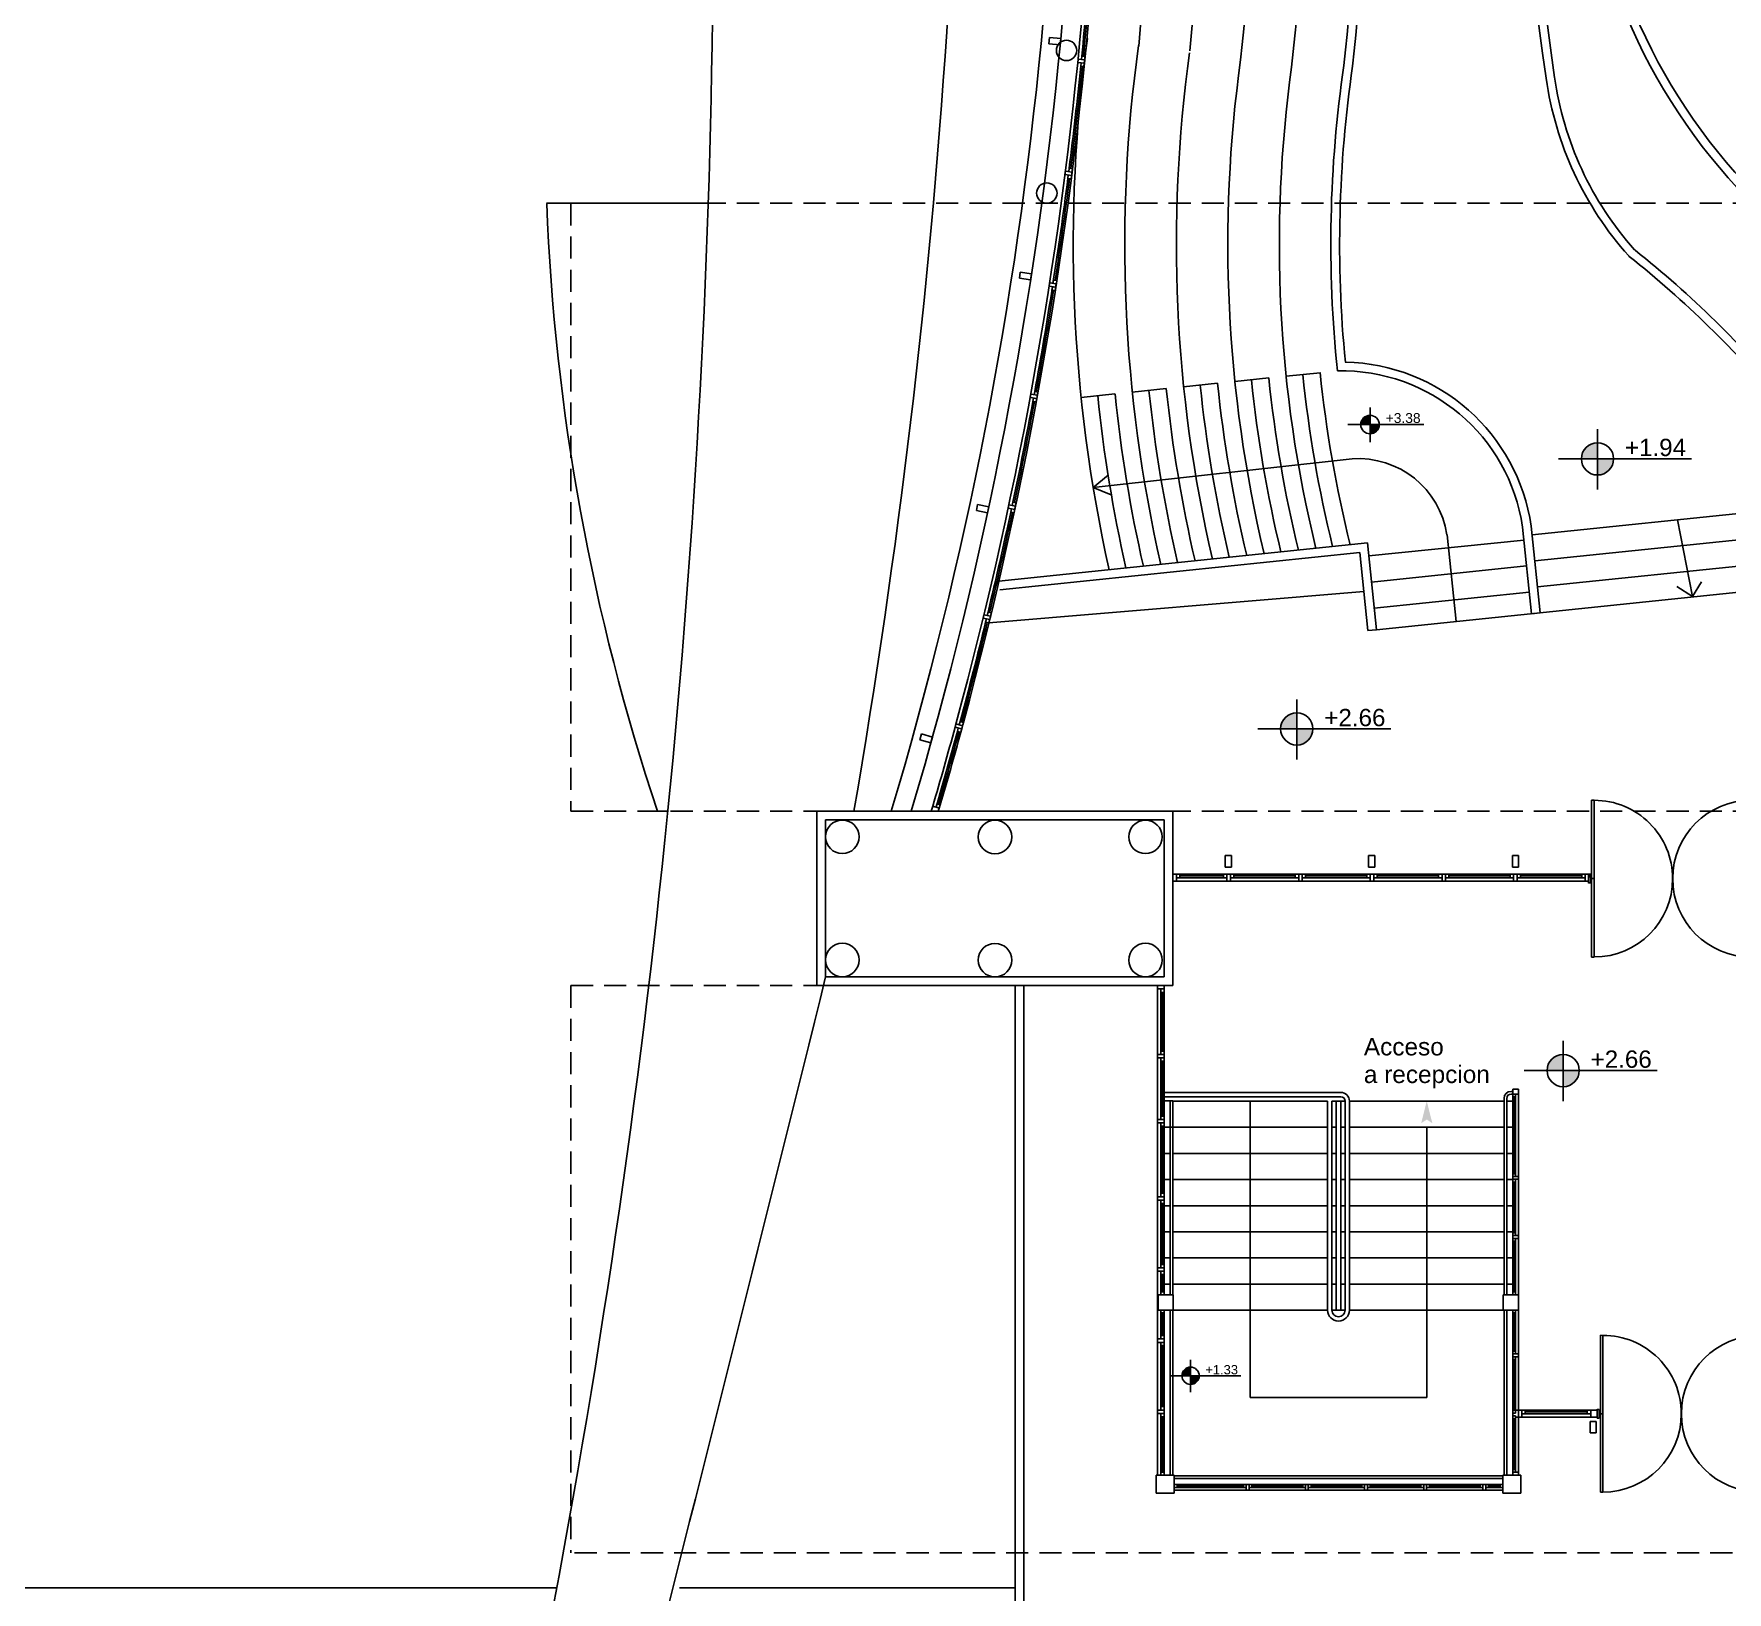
# Model space of a CAD drawing. Extents: x -30 to 1202, y 231 to 898.
# Drawn here: x 382.8 to 402.23, y 376.09 to 393.97 of the extents above; entities that cross this region are included whole.
import ezdxf

# ---------------------------------------------------------------- set-up
doc = ezdxf.new("R2010")
doc.units = 0
doc.header["$LTSCALE"] = 0.04
doc.linetypes.add('DASHED2', pattern=[9.525, 6.35, -3.175])
doc.layers.get('0').update_dxf_attribs({"linetype": 'CONTINUOUS'})
for name, color, linetype in [('0.1', 1, 'CONTINUOUS'), ('0.2', 2, 'CONTINUOUS'), ('0.3', 3, 'CONTINUOUS'), ('0.5', 5, 'CONTINUOUS'), ('cotas de nivel', 1, 'CONTINUOUS'), ('PISO', 1, 'CONTINUOUS'), ('PROYECCIÓN', 2, 'DASHED2')]:
    doc.layers.add(name, color=color, linetype=linetype)
doc.styles.add('STYLE2', font='arial.ttf')

# ---------------------------------------------------------------- blocks, each defined once
blk = doc.blocks.new('puertadoblesemigiratoria')
at = {"layer": '0.2', "linetype": 'Continuous'}
for p, q in [((0.051, 1.894), (-0.849, 1.894)), ((-0.849, 1.864), (-0.849, 1.894)), ((0.051, 1.864), (-0.849, 1.864)), ((0, 1.929), (0.101, 1.929)), ((0.001, 1.929), (0.001, 1.909)), ((0.102, 1.929), (0.001, 1.929)), ((0.001, 1.909), (0.051, 1.909)), ((0.041, 1.909), (0.041, 1.894)), ((0.101, 1.909), (0.051, 1.909)), ((0.051, 1.894), (0.951, 1.894)), ((0.051, 1.864), (0.051, 1.894)), ((0.051, 1.864), (0.051, 1.894)), ((0.051, 1.864), (0.951, 1.864)), ((0.061, 1.909), (0.061, 1.894)), ((0.101, 1.929), (0.101, 1.909)), ((0.95, 1.864), (0.951, 1.894)), ((0.051, 0.065), (-0.849, 0.065)), ((-0.849, 0.065), (-0.849, 0.035)), ((0.051, 0.035), (-0.849, 0.035)), ((0.001, 0.02), (0.051, 0.02)), ((0.001, 0), (0.001, 0.02)), ((0.041, 0.02), (0.041, 0.035)), ((0.051, 0.065), (0.951, 0.065)), ((0.051, 0.065), (0.051, 0.035)), ((0.051, 0.065), (0.051, 0.035)), ((0.051, 0.035), (0.951, 0.035)), ((0.101, 0.02), (0.051, 0.02)), ((0.061, 0.02), (0.061, 0.035)), ((0.101, 0), (0.101, 0.02)), ((0.95, 0.065), (0.951, 0.035)), ((0, 0), (0.101, 0)), ((0.102, 0), (0.001, 0))]:
    blk.add_line(p, q, dxfattribs=at)
for centre, start, end in [((0.051, 1.864), 180, 270), ((0.051, 1.864), 270, 360), ((0.051, 0.065), 90, 180), ((0.051, 0.065), 0, 90)]:
    blk.add_arc(centre, 0.899, start, end, dxfattribs=at)
blk = doc.blocks.new('SBPLN120')
for points in [[(-0.254, 0.064), (0, 0), (-0.212, 0)], [(-0.254, -0.064), (0, 0), (-0.212, 0)]]:
    blk.add_solid(points)

msp = doc.modelspace()

# ---------------------------------------------------------------- hatches: boundary and pattern name
at = {"layer": 'cotas de nivel'}
h = msp.add_hatch(color=256, dxfattribs=at)
h.paths.add_polyline_path([(398.132, 389.49), (398.132, 389.596, 0.414214), (398.026, 389.49)])
h.paths.add_polyline_path([(398.132, 389.49), (398.132, 389.384, 0.414214), (398.238, 389.49)])
h = msp.add_hatch(color=256, dxfattribs=at)
h.paths.add_polyline_path([(400.742, 389.096), (400.742, 389.282, 0.414214), (400.557, 389.096)])
h.paths.add_polyline_path([(400.742, 389.096), (400.742, 388.911, 0.414214), (400.927, 389.096)])
h = msp.add_hatch(color=256, dxfattribs=at)
h.paths.add_polyline_path([(397.291, 385.998), (397.291, 386.183, 0.414214), (397.106, 385.998)])
h.paths.add_polyline_path([(397.291, 385.998), (397.291, 385.812, 0.414214), (397.476, 385.998)])
h = msp.add_hatch(color=256, dxfattribs=at)
h.paths.add_polyline_path([(400.348, 382.078), (400.348, 382.264, 0.414214), (400.162, 382.078)])
h.paths.add_polyline_path([(400.348, 382.078), (400.348, 381.893, 0.414214), (400.533, 382.078)])
at = {"layer": 'PISO'}
h = msp.add_hatch(color=256, dxfattribs=at)
h.paths.add_polyline_path([(396.072, 378.576), (396.072, 378.676, 0.414214), (395.973, 378.576)])
h.paths.add_polyline_path([(396.072, 378.576), (396.072, 378.477, 0.414214), (396.172, 378.576)])

# ---------------------------------------------------------------- linework, layer by layer
at = {"layer": '0.1'}
for p, q in [((390.536, 392.028), (388.683, 392.028)), ((396.49, 384.252), (395.909, 384.252)), ((397.313, 384.252), (396.53, 384.252)), ((398.135, 384.252), (397.352, 384.252)), ((398.958, 384.252), (398.175, 384.252)), ((399.78, 384.252), (398.997, 384.252)), ((400.601, 384.252), (399.818, 384.252)), ((395.692, 381.517), (395.692, 383.014)), ((399.77, 381.839), (399.75, 381.839)), ((397.795, 381.828), (395.77, 381.828)), ((397.795, 381.778), (395.77, 381.778)), ((395.77, 381.729), (395.87, 381.729)), ((395.84, 381.728), (395.84, 379.506)), ((395.87, 381.728), (395.87, 379.506)), ((395.87, 381.728), (397.645, 381.728)), ((396.758, 381.728), (396.758, 378.553)), ((397.645, 381.728), (397.645, 379.328)), ((397.695, 381.728), (397.695, 379.328)), ((397.695, 381.728), (397.795, 381.728)), ((397.745, 381.728), (397.745, 379.328)), ((397.795, 381.728), (397.795, 379.328)), ((397.845, 381.728), (397.845, 379.328)), ((397.895, 381.728), (397.895, 379.328)), ((399.67, 381.759), (399.67, 379.506)), ((399.7, 381.759), (399.7, 379.506)), ((399.77, 381.809), (399.75, 381.809)), ((399.835, 381.809), (399.835, 380.863)), ((395.692, 380.631), (395.692, 381.478)), ((395.77, 381.428), (395.87, 381.428)), ((395.87, 381.428), (397.645, 381.428)), ((397.695, 381.428), (397.745, 381.428)), ((397.795, 381.428), (397.845, 381.428)), ((397.895, 381.428), (399.67, 381.428)), ((398.783, 381.428), (398.783, 378.328)), ((399.7, 381.428), (399.77, 381.428)), ((395.77, 381.128), (395.84, 381.128)), ((395.87, 381.128), (397.645, 381.128)), ((397.695, 381.128), (397.745, 381.128)), ((397.795, 381.128), (397.845, 381.128)), ((397.895, 381.128), (399.67, 381.128)), ((399.7, 381.128), (399.77, 381.128)), ((395.77, 380.828), (395.84, 380.828)), ((395.87, 380.828), (397.645, 380.828)), ((397.695, 380.828), (397.745, 380.828)), ((397.795, 380.828), (397.845, 380.828)), ((397.895, 380.828), (399.67, 380.828)), ((399.7, 380.828), (399.77, 380.828)), ((399.835, 380.831), (399.835, 380.184)), ((395.692, 379.815), (395.692, 380.592)), ((395.77, 380.528), (395.84, 380.528)), ((395.87, 380.528), (397.645, 380.528)), ((397.695, 380.528), (397.745, 380.528)), ((397.795, 380.528), (397.845, 380.528)), ((397.895, 380.528), (399.67, 380.528)), ((399.7, 380.528), (399.77, 380.528)), ((395.77, 380.228), (395.84, 380.228)), ((395.87, 380.228), (397.645, 380.228)), ((397.695, 380.228), (397.745, 380.228)), ((397.795, 380.228), (397.845, 380.228)), ((397.895, 380.228), (399.67, 380.228)), ((399.7, 380.228), (399.77, 380.228)), ((399.835, 380.152), (399.835, 379.505)), ((395.77, 379.928), (395.84, 379.928)), ((395.87, 379.928), (397.645, 379.928)), ((397.695, 379.928), (397.745, 379.928)), ((397.795, 379.928), (397.845, 379.928)), ((397.895, 379.928), (399.67, 379.928)), ((399.7, 379.928), (399.77, 379.928)), ((395.692, 378.999), (395.692, 379.776)), ((395.77, 379.628), (395.84, 379.628)), ((395.87, 379.628), (397.645, 379.628)), ((397.695, 379.628), (397.745, 379.628)), ((397.795, 379.628), (397.845, 379.628)), ((397.895, 379.628), (399.67, 379.628)), ((399.7, 379.628), (399.77, 379.628)), ((395.84, 379.331), (395.84, 377.437)), ((395.87, 379.331), (395.87, 377.437)), ((395.87, 379.328), (397.645, 379.328)), ((397.695, 379.328), (397.77, 379.328)), ((397.77, 379.328), (397.845, 379.328)), ((397.895, 379.328), (399.67, 379.328)), ((399.67, 379.331), (399.67, 377.437)), ((399.7, 379.331), (399.7, 377.437)), ((399.7, 379.328), (399.77, 379.328)), ((399.835, 379.473), (399.835, 378.827)), ((395.692, 378.183), (395.692, 378.96)), ((399.835, 378.794), (399.835, 378.148)), ((396.758, 378.553), (396.758, 378.328)), ((395.692, 377.437), (395.692, 378.144)), ((398.23, 378.328), (396.758, 378.328)), ((398.23, 378.328), (398.783, 378.328)), ((399.835, 378.116), (399.835, 377.469)), ((399.874, 378.101), (400.664, 378.102)), ((395.885, 377.428), (399.657, 377.428)), ((395.885, 377.398), (399.657, 377.398)), ((396.712, 377.264), (395.882, 377.264)), ((397.391, 377.264), (396.745, 377.264)), ((398.07, 377.264), (397.423, 377.264)), ((398.748, 377.264), (398.102, 377.264)), ((399.427, 377.264), (398.781, 377.264)), ((399.46, 377.264), (399.657, 377.264))]:
    msp.add_line(p, q, dxfattribs=at)
for centre, radius, start, end in [((348.057, 398.322), 46.954, 344.8544, 5.6507), ((413.662, 392.979), 24.996, 182.1812, 198.4874), ((348.057, 398.322), 46.954, 343.6585, 344.807), ((399.75, 381.759), 0.08, 90, 180), ((397.795, 381.728), 0.1, 360, 90), ((397.795, 381.728), 0.05, 360, 90), ((399.75, 381.759), 0.05, 90, 180), ((397.77, 379.328), 0.125, 180, 360), ((397.77, 379.328), 0.075, 180, 360)]:
    msp.add_arc(centre, radius, start, end, dxfattribs=at)
at = {"layer": '0.2'}
for p, q in [((396.581, 389.984), (396.97, 390.024)), ((397.169, 390.045), (397.558, 390.085)), ((394.816, 389.802), (395.205, 389.842)), ((395.404, 389.863), (395.794, 389.903)), ((395.993, 389.923), (396.382, 389.964)), ((397.926, 389.097), (394.955, 388.767)), ((394.955, 388.767), (395.126, 388.909)), ((394.955, 388.767), (395.163, 388.685)), ((399.991, 388.225), (403.593, 388.597)), ((399.882, 388.314), (399.984, 387.32)), ((399.981, 388.325), (400.084, 387.33)), ((400.022, 387.927), (403.761, 388.313)), ((401.66, 388.398), (401.833, 387.516)), ((393.872, 387.694), (398.104, 388.131)), ((398.104, 388.131), (398.207, 387.136)), ((398.119, 387.982), (399.897, 388.165)), ((399.119, 387.23), (399.016, 388.225)), ((393.882, 387.594), (398.015, 388.021)), ((398.015, 388.021), (398.107, 387.126)), ((398.15, 387.683), (399.928, 387.867)), ((400.053, 387.628), (403.921, 388.028)), ((398.207, 387.136), (404.075, 387.742)), ((401.833, 387.516), (401.935, 387.684)), ((398.061, 387.574), (393.758, 387.214)), ((398.181, 387.385), (399.959, 387.568)), ((401.833, 387.516), (401.652, 387.631)), ((400.084, 387.33), (399.984, 387.32)), ((398.107, 387.126), (398.207, 387.136)), ((390.073, 385.053), (389.955, 385.053)), ((395.948, 384.33), (396.451, 384.33)), ((396.451, 384.311), (395.948, 384.311)), ((396.451, 384.291), (395.948, 384.291)), ((396.569, 384.33), (397.274, 384.33)), ((397.274, 384.311), (396.569, 384.311)), ((397.274, 384.291), (396.569, 384.291)), ((397.391, 384.33), (398.096, 384.33)), ((398.096, 384.311), (397.391, 384.311)), ((398.096, 384.291), (397.391, 384.291)), ((398.214, 384.33), (398.919, 384.33)), ((398.919, 384.311), (398.214, 384.311)), ((398.919, 384.291), (398.214, 384.291)), ((399.036, 384.33), (399.741, 384.33)), ((399.741, 384.311), (399.036, 384.311)), ((399.741, 384.291), (399.036, 384.291)), ((399.857, 384.33), (400.562, 384.33)), ((400.562, 384.311), (399.857, 384.311)), ((400.562, 384.291), (399.857, 384.291)), ((394.059, 370.32), (394.059, 383.053)), ((394.159, 370.32), (394.159, 383.053)), ((395.731, 382.302), (395.731, 382.975)), ((395.731, 382.302), (395.731, 382.975)), ((395.751, 382.302), (395.751, 382.975)), ((395.751, 382.302), (395.751, 382.975)), ((395.77, 382.975), (395.77, 382.302)), ((395.77, 382.975), (395.77, 382.302)), ((395.731, 381.556), (395.731, 382.186)), ((395.751, 381.556), (395.751, 382.186)), ((395.77, 382.186), (395.77, 381.486)), ((397.795, 381.728), (397.845, 381.728)), ((397.895, 381.728), (399.67, 381.728)), ((399.7, 381.727), (399.77, 381.727)), ((399.77, 380.895), (399.77, 381.777)), ((399.786, 381.777), (399.786, 380.895)), ((399.802, 381.777), (399.802, 380.895)), ((395.731, 380.67), (395.731, 381.44)), ((395.751, 380.67), (395.751, 381.44)), ((395.77, 381.44), (395.77, 380.67)), ((399.77, 380.216), (399.77, 380.798)), ((399.786, 380.798), (399.786, 380.216)), ((399.802, 380.798), (399.802, 380.216)), ((395.731, 379.854), (395.731, 380.554)), ((395.751, 379.854), (395.751, 380.554)), ((395.77, 380.554), (395.77, 379.854)), ((399.77, 379.538), (399.77, 380.12)), ((399.786, 380.12), (399.786, 379.538)), ((399.802, 380.12), (399.802, 379.538)), ((395.731, 379.506), (395.731, 379.738)), ((395.751, 379.538), (395.751, 379.738)), ((395.77, 379.738), (395.77, 379.506)), ((395.731, 379.038), (395.731, 379.331)), ((395.77, 379.331), (395.77, 379.038)), ((395.77, 379.328), (395.84, 379.328)), ((399.77, 379.328), (399.77, 377.437)), ((395.751, 379.038), (395.751, 379.299)), ((399.77, 378.859), (399.77, 379.299)), ((399.786, 379.299), (399.786, 378.859)), ((399.802, 379.299), (399.802, 378.859)), ((395.731, 378.222), (395.731, 378.922)), ((395.751, 378.222), (395.751, 378.922)), ((395.77, 378.922), (395.77, 378.222)), ((399.77, 378.18), (399.77, 378.762)), ((399.786, 378.762), (399.786, 378.18)), ((399.802, 378.762), (399.802, 378.18)), ((400.624, 378.181), (399.914, 378.18)), ((399.914, 378.161), (400.624, 378.161)), ((399.914, 378.141), (400.624, 378.141)), ((395.731, 377.437), (395.731, 378.106)), ((395.751, 377.469), (395.751, 378.106)), ((395.77, 378.106), (395.77, 377.437)), ((399.77, 377.502), (399.77, 378.083)), ((399.786, 378.083), (399.786, 377.502)), ((399.802, 378.083), (399.802, 377.502)), ((395.917, 377.328), (396.68, 377.328)), ((396.68, 377.312), (395.917, 377.312)), ((396.68, 377.296), (395.917, 377.296)), ((396.777, 377.328), (397.359, 377.328)), ((397.359, 377.312), (396.777, 377.312)), ((397.359, 377.296), (396.777, 377.296)), ((397.456, 377.328), (398.037, 377.328)), ((398.037, 377.312), (397.456, 377.312)), ((398.037, 377.296), (397.456, 377.296)), ((398.134, 377.328), (398.716, 377.328)), ((398.716, 377.312), (398.134, 377.312)), ((398.716, 377.296), (398.134, 377.296)), ((398.813, 377.328), (399.395, 377.328)), ((399.395, 377.312), (398.813, 377.312)), ((399.395, 377.296), (398.813, 377.296)), ((399.492, 377.328), (399.624, 377.328)), ((399.624, 377.312), (399.492, 377.312)), ((399.624, 377.296), (399.492, 377.296))]:
    msp.add_line(p, q, dxfattribs=at)
for centre, radius, start, end in [((357.013, 397.925), 39.861, 353.8777, 10.2279), ((356.632, 397.944), 40.833, 353.8811, 9.9543), ((357.07, 398.01), 40.998, 353.8388, 9.8228), ((357.472, 397.995), 40.697, 353.8009, 9.95), ((348.057, 398.322), 48.223, 354.5915, 7.4773), ((307.447, 399.684), 86.015, 350.20634, 2.21116), ((348.057, 398.322), 46.514, 343.4242, 5.6507), ((348.057, 398.322), 46.734, 343.5044, 5.6507), ((348.057, 398.322), 47.032, 344.9017, 5.6029), ((348.057, 398.322), 47.632, 354.5915, 5.6029), ((448.493, 400.231), 48.813, 177.1145, 187.9687), ((448.552, 400.233), 48.773, 177.1126, 187.9706), ((348.057, 398.322), 46.993, 354.3754, 355.8122), ((348.057, 398.322), 47.012, 354.3754, 355.8123), ((285.124, 395.529), 105.471, 348.82532, 359.41372), ((411.812, 391.557), 17.086, 172.0559, 192.6181), ((411.812, 391.557), 16.495, 172.0559, 192.8602), ((411.812, 391.557), 15.903, 172.0559, 193.1205), ((348.057, 398.322), 46.993, 352.7965, 354.2333), ((348.057, 398.322), 47.012, 352.7964, 354.2333), ((411.812, 391.557), 15.312, 172.0559, 193.4011), ((411.812, 391.557), 14.721, 172.0559, 193.7044), ((411.832, 391.56), 14.15, 171.6703, 185.8997), ((411.836, 391.561), 14.053, 171.6525, 185.5322), ((403.982, 394.003), 3.867, 188.02, 221.8155), ((403.982, 394.003), 3.77, 188.02, 221.6898), ((348.057, 398.322), 46.993, 351.1701, 352.6543), ((348.057, 398.322), 47.012, 351.2175, 352.6544), ((401.137, 391.458), 0.05, 221.8155, 231.4654), ((393.529, 381.906), 12.162, 39.9561, 51.4654), ((401.204, 391.529), 0.05, 221.6898, 231.4267), ((393.544, 381.923), 12.237, 39.9087, 51.4321), ((348.057, 398.322), 46.993, 349.6386, 351.1228), ((348.057, 398.322), 47.012, 349.6385, 351.0754), ((397.805, 388.006), 2.2, 8.319, 88.8765), ((411.812, 391.557), 15.121, 185.8959, 193.4966), ((411.812, 391.557), 14.921, 185.8959, 193.5991), ((411.812, 391.557), 14.529, 185.8959, 193.8079), ((411.812, 391.557), 14.329, 185.8959, 193.9191), ((397.805, 388.006), 2.1, 8.4345, 91.2941), ((411.812, 391.557), 16.895, 185.8959, 192.6945), ((411.812, 391.557), 16.695, 185.8959, 192.7764), ((411.812, 391.557), 16.303, 185.8959, 192.9424), ((411.812, 391.557), 16.103, 185.8959, 193.0303), ((411.812, 391.557), 15.712, 185.8959, 193.209), ((411.812, 391.557), 15.512, 185.8959, 193.3038), ((348.057, 398.322), 46.993, 348.0596, 349.4964), ((348.057, 398.322), 47.012, 348.0596, 349.4965), ((397.996, 388.068), 1.031, 8.7472, 93.9115), ((348.057, 398.322), 46.993, 346.4807, 347.9175), ((348.057, 398.322), 47.012, 346.4806, 347.9175), ((348.057, 398.322), 46.993, 344.9017, 346.3386), ((348.057, 398.322), 47.012, 344.9017, 346.3386), ((348.057, 398.322), 46.993, 343.6587, 344.7596), ((348.057, 398.322), 47.012, 343.7061, 344.7596), ((348.057, 398.322), 47.032, 343.7062, 344.7596), ((-928.982, 709.677), 1360.627, 345.391337, 346.114599), ((391.127, 380.703), 14.879, 288.3835, 353.1469), ((391.127, 380.703), 14.779, 288.6085, 353.1469)]:
    msp.add_arc(centre, radius, start, end, dxfattribs=at)
at = {"layer": '0.3'}
for p, q in [((394.824, 393.717), (394.82, 393.678)), ((394.862, 393.713), (394.824, 393.717)), ((394.781, 393.682), (394.777, 393.643)), ((394.855, 393.635), (394.777, 393.643)), ((394.859, 393.674), (394.781, 393.682)), ((394.812, 393.601), (394.816, 393.639)), ((394.851, 393.597), (394.812, 393.601)), ((394.636, 392.396), (394.631, 392.358)), ((394.708, 392.348), (394.631, 392.358)), ((394.713, 392.386), (394.636, 392.396)), ((394.664, 392.314), (394.669, 392.353)), ((394.679, 392.43), (394.674, 392.391)), ((394.718, 392.425), (394.679, 392.43)), ((394.703, 392.309), (394.664, 392.314)), ((394.455, 391.115), (394.449, 391.077)), ((394.525, 391.065), (394.449, 391.077)), ((394.531, 391.103), (394.455, 391.115)), ((394.481, 391.032), (394.487, 391.071)), ((394.519, 391.026), (394.481, 391.032)), ((394.499, 391.147), (394.493, 391.109)), ((394.537, 391.141), (394.499, 391.147)), ((394.238, 389.839), (394.231, 389.801)), ((394.308, 389.787), (394.231, 389.801)), ((394.315, 389.825), (394.238, 389.839)), ((394.284, 389.87), (394.277, 389.832)), ((394.322, 389.863), (394.284, 389.87)), ((394.262, 389.756), (394.27, 389.794)), ((394.301, 389.749), (394.262, 389.756)), ((393.987, 388.57), (393.979, 388.532)), ((394.055, 388.516), (393.979, 388.532)), ((394.063, 388.554), (393.987, 388.57)), ((394.009, 388.486), (394.017, 388.524)), ((394.047, 388.478), (394.009, 388.486)), ((394.033, 388.6), (394.025, 388.562)), ((394.071, 388.592), (394.033, 388.6)), ((393.701, 387.308), (393.692, 387.27)), ((393.776, 387.29), (393.701, 387.308)), ((393.748, 387.337), (393.739, 387.299)), ((393.786, 387.328), (393.748, 387.337)), ((393.767, 387.252), (393.692, 387.27)), ((393.72, 387.223), (393.73, 387.261)), ((393.758, 387.214), (393.72, 387.223)), ((393.38, 386.055), (393.37, 386.017)), ((393.445, 385.997), (393.37, 386.017)), ((393.455, 386.034), (393.38, 386.055)), ((393.397, 385.969), (393.407, 386.007)), ((393.435, 385.959), (393.397, 385.969)), ((393.428, 386.082), (393.418, 386.044)), ((393.465, 386.072), (393.428, 386.082)), ((393.151, 385.101), (393.161, 385.138)), ((393.161, 385.138), (393.199, 385.127)), ((393.096, 385.053), (393.113, 385.112)), ((393.113, 385.112), (393.188, 385.09)), ((393.177, 385.053), (393.188, 385.09)), ((393.177, 385.053), (393.188, 385.09)), ((393.188, 385.09), (393.199, 385.127)), ((395.87, 384.252), (395.87, 384.33)), ((395.909, 384.33), (395.87, 384.33)), ((395.909, 384.33), (395.87, 384.33)), ((395.909, 384.252), (395.87, 384.252)), ((395.909, 384.252), (395.909, 384.33)), ((395.909, 384.33), (395.948, 384.33)), ((395.948, 384.291), (395.909, 384.291)), ((395.948, 384.291), (395.948, 384.33)), ((396.451, 384.291), (396.451, 384.33)), ((396.49, 384.33), (396.451, 384.33)), ((396.49, 384.291), (396.451, 384.291)), ((396.49, 384.252), (396.49, 384.33)), ((396.53, 384.33), (396.49, 384.33)), ((396.53, 384.33), (396.49, 384.33)), ((396.53, 384.252), (396.49, 384.252)), ((396.53, 384.252), (396.53, 384.33)), ((396.53, 384.33), (396.569, 384.33)), ((396.53, 384.291), (396.569, 384.291)), ((396.569, 384.291), (396.569, 384.33)), ((397.274, 384.291), (397.274, 384.33)), ((397.313, 384.33), (397.274, 384.33)), ((397.313, 384.291), (397.274, 384.291)), ((397.313, 384.252), (397.313, 384.33)), ((397.352, 384.33), (397.313, 384.33)), ((397.352, 384.33), (397.313, 384.33)), ((397.352, 384.252), (397.313, 384.252)), ((397.352, 384.252), (397.352, 384.33)), ((397.352, 384.33), (397.391, 384.33)), ((397.352, 384.291), (397.391, 384.291)), ((397.391, 384.291), (397.391, 384.33)), ((398.096, 384.291), (398.096, 384.33)), ((398.135, 384.33), (398.096, 384.33)), ((398.135, 384.291), (398.096, 384.291)), ((398.135, 384.252), (398.135, 384.33)), ((398.175, 384.33), (398.135, 384.33)), ((398.175, 384.33), (398.135, 384.33)), ((398.175, 384.252), (398.135, 384.252)), ((398.175, 384.252), (398.175, 384.33)), ((398.175, 384.33), (398.214, 384.33)), ((398.175, 384.291), (398.214, 384.291)), ((398.214, 384.291), (398.214, 384.33)), ((398.919, 384.291), (398.919, 384.33)), ((398.958, 384.33), (398.919, 384.33)), ((398.958, 384.291), (398.919, 384.291)), ((398.958, 384.252), (398.958, 384.33)), ((398.997, 384.33), (398.958, 384.33)), ((398.997, 384.33), (398.958, 384.33)), ((398.997, 384.252), (398.958, 384.252)), ((398.997, 384.252), (398.997, 384.33)), ((398.997, 384.33), (399.036, 384.33)), ((398.997, 384.291), (399.036, 384.291)), ((399.036, 384.291), (399.036, 384.33)), ((399.741, 384.291), (399.741, 384.33)), ((399.78, 384.33), (399.741, 384.33)), ((399.78, 384.291), (399.741, 384.291)), ((399.78, 384.252), (399.78, 384.33)), ((399.82, 384.33), (399.78, 384.33)), ((399.82, 384.252), (399.78, 384.252)), ((399.818, 384.33), (399.857, 384.33)), ((399.818, 384.291), (399.857, 384.291)), ((399.82, 384.252), (399.82, 384.33)), ((399.857, 384.291), (399.857, 384.33)), ((400.562, 384.291), (400.562, 384.33)), ((400.601, 384.33), (400.562, 384.33)), ((400.601, 384.291), (400.562, 384.291)), ((400.601, 384.33), (400.601, 384.251)), ((400.601, 384.33), (400.641, 384.33)), ((400.601, 384.33), (400.641, 384.33)), ((400.641, 384.33), (400.601, 384.33)), ((400.601, 384.251), (400.64, 384.251)), ((400.64, 384.251), (400.641, 384.33)), ((395.692, 383.053), (395.77, 383.053)), ((395.692, 383.014), (395.692, 383.053)), ((395.692, 383.053), (395.77, 383.053)), ((395.692, 383.014), (395.692, 383.053)), ((395.692, 383.014), (395.77, 383.014)), ((395.692, 383.014), (395.77, 383.014)), ((395.731, 383.014), (395.731, 382.975)), ((395.731, 383.014), (395.731, 382.975)), ((395.77, 383.014), (395.77, 383.053)), ((395.77, 383.014), (395.77, 383.053)), ((395.77, 383.014), (395.77, 383.053)), ((395.77, 383.014), (395.77, 383.053)), ((395.77, 383.014), (395.77, 382.975)), ((395.77, 383.014), (395.77, 382.975)), ((395.731, 382.975), (395.77, 382.975)), ((395.731, 382.975), (395.77, 382.975)), ((395.692, 382.263), (395.77, 382.263)), ((395.692, 382.225), (395.692, 382.263)), ((395.692, 382.263), (395.77, 382.263)), ((395.692, 382.225), (395.692, 382.263)), ((395.692, 382.225), (395.77, 382.225)), ((395.692, 382.225), (395.77, 382.225)), ((395.731, 382.302), (395.77, 382.302)), ((395.731, 382.263), (395.731, 382.302)), ((395.731, 382.302), (395.77, 382.302)), ((395.731, 382.263), (395.731, 382.302)), ((395.731, 382.225), (395.731, 382.186)), ((395.77, 382.263), (395.77, 382.302)), ((395.77, 382.263), (395.77, 382.302)), ((395.77, 382.225), (395.77, 382.263)), ((395.77, 382.225), (395.77, 382.263)), ((395.77, 382.225), (395.77, 382.263)), ((395.77, 382.225), (395.77, 382.263)), ((395.77, 382.225), (395.77, 382.186)), ((395.731, 382.186), (395.77, 382.186)), ((399.77, 381.809), (399.77, 381.864)), ((399.835, 381.864), (399.77, 381.864)), ((399.835, 381.809), (399.835, 381.864)), ((399.835, 381.809), (399.77, 381.809)), ((399.77, 381.809), (399.77, 381.777)), ((399.802, 381.777), (399.77, 381.777)), ((399.802, 381.809), (399.802, 381.777)), ((395.692, 381.517), (395.77, 381.517)), ((395.692, 381.478), (395.692, 381.517)), ((395.692, 381.478), (395.77, 381.478)), ((395.731, 381.556), (395.77, 381.556)), ((395.731, 381.517), (395.731, 381.556)), ((395.731, 381.478), (395.731, 381.44)), ((395.77, 381.517), (395.77, 381.556)), ((395.77, 381.478), (395.77, 381.517)), ((395.77, 381.478), (395.77, 381.517)), ((395.77, 381.478), (395.77, 381.44)), ((395.731, 381.44), (395.77, 381.44)), ((399.802, 380.895), (399.77, 380.895)), ((399.77, 380.863), (399.77, 380.895)), ((399.77, 380.831), (399.77, 380.863)), ((399.835, 380.863), (399.77, 380.863)), ((399.802, 380.863), (399.802, 380.895)), ((399.835, 380.831), (399.835, 380.863)), ((395.731, 380.67), (395.77, 380.67)), ((395.731, 380.631), (395.731, 380.67)), ((395.77, 380.631), (395.77, 380.67)), ((399.835, 380.831), (399.77, 380.831)), ((399.77, 380.831), (399.77, 380.798)), ((399.802, 380.798), (399.77, 380.798)), ((399.802, 380.831), (399.802, 380.798)), ((395.692, 380.631), (395.77, 380.631)), ((395.692, 380.592), (395.692, 380.631)), ((395.692, 380.592), (395.77, 380.592)), ((395.731, 380.592), (395.731, 380.554)), ((395.731, 380.554), (395.77, 380.554)), ((395.77, 380.592), (395.77, 380.631)), ((395.77, 380.592), (395.77, 380.631)), ((395.77, 380.592), (395.77, 380.554)), ((399.802, 380.216), (399.77, 380.216)), ((399.77, 380.184), (399.77, 380.216)), ((399.835, 380.184), (399.77, 380.184)), ((399.77, 380.184), (399.77, 380.152)), ((399.77, 380.184), (399.77, 380.152)), ((399.835, 380.152), (399.77, 380.152)), ((399.77, 380.152), (399.77, 380.12)), ((399.802, 380.12), (399.77, 380.12)), ((399.802, 380.184), (399.802, 380.216)), ((399.802, 380.152), (399.802, 380.12)), ((399.835, 380.184), (399.835, 380.152)), ((395.692, 379.815), (395.77, 379.815)), ((395.692, 379.776), (395.692, 379.815)), ((395.692, 379.776), (395.77, 379.776)), ((395.731, 379.854), (395.77, 379.854)), ((395.731, 379.815), (395.731, 379.854)), ((395.731, 379.776), (395.731, 379.738)), ((395.731, 379.738), (395.77, 379.738)), ((395.77, 379.815), (395.77, 379.854)), ((395.77, 379.776), (395.77, 379.815)), ((395.77, 379.776), (395.77, 379.815)), ((395.77, 379.776), (395.77, 379.738)), ((395.731, 379.538), (395.77, 379.538)), ((395.731, 379.506), (395.731, 379.538)), ((395.77, 379.538), (395.77, 379.506)), ((399.802, 379.538), (399.77, 379.538)), ((399.77, 379.505), (399.77, 379.538)), ((399.802, 379.505), (399.77, 379.505)), ((399.802, 379.505), (399.802, 379.538)), ((399.802, 379.505), (399.835, 379.505)), ((399.835, 379.473), (399.835, 379.505)), ((395.731, 379.331), (395.731, 379.299)), ((395.77, 379.299), (395.77, 379.331)), ((399.802, 379.331), (399.77, 379.331)), ((399.77, 379.331), (399.77, 379.299)), ((399.802, 379.331), (399.802, 379.299)), ((395.731, 379.299), (395.77, 379.299)), ((399.802, 379.299), (399.77, 379.299)), ((395.692, 378.999), (395.77, 378.999)), ((395.692, 378.96), (395.692, 378.999)), ((395.692, 378.96), (395.77, 378.96)), ((395.731, 379.038), (395.77, 379.038)), ((395.731, 378.999), (395.731, 379.038)), ((395.731, 378.96), (395.731, 378.922)), ((395.731, 378.922), (395.77, 378.922)), ((395.77, 378.999), (395.77, 379.038)), ((395.77, 378.96), (395.77, 378.999)), ((395.77, 378.96), (395.77, 378.999)), ((395.77, 378.96), (395.77, 378.922)), ((399.802, 378.859), (399.77, 378.859)), ((399.77, 378.827), (399.77, 378.859)), ((399.835, 378.827), (399.77, 378.827)), ((399.77, 378.827), (399.77, 378.794)), ((399.77, 378.827), (399.77, 378.794)), ((399.835, 378.794), (399.77, 378.794)), ((399.77, 378.794), (399.77, 378.762)), ((399.802, 378.762), (399.77, 378.762)), ((399.802, 378.827), (399.802, 378.859)), ((399.802, 378.794), (399.802, 378.762)), ((399.835, 378.827), (399.835, 378.794)), ((395.692, 378.183), (395.77, 378.183)), ((395.692, 378.144), (395.692, 378.183)), ((395.692, 378.144), (395.77, 378.144)), ((395.731, 378.222), (395.77, 378.222)), ((395.731, 378.183), (395.731, 378.222)), ((395.731, 378.144), (395.731, 378.106)), ((395.77, 378.183), (395.77, 378.222)), ((395.77, 378.144), (395.77, 378.183)), ((395.77, 378.144), (395.77, 378.183)), ((395.77, 378.144), (395.77, 378.106)), ((399.802, 378.18), (399.77, 378.18)), ((399.77, 378.148), (399.77, 378.18)), ((399.802, 378.148), (399.77, 378.148)), ((399.77, 378.148), (399.77, 378.116)), ((399.77, 378.148), (399.77, 378.116)), ((399.802, 378.148), (399.802, 378.18)), ((399.835, 378.18), (399.802, 378.18)), ((399.835, 378.101), (399.835, 378.18)), ((399.835, 378.18), (399.874, 378.18)), ((399.835, 378.109), (399.835, 378.173)), ((399.835, 378.141), (399.835, 378.109)), ((399.874, 378.101), (399.874, 378.18)), ((399.874, 378.18), (399.914, 378.18)), ((399.874, 378.141), (399.914, 378.141)), ((399.914, 378.141), (399.914, 378.18)), ((400.624, 378.141), (400.624, 378.181)), ((400.664, 378.181), (400.624, 378.181)), ((400.664, 378.141), (400.624, 378.141)), ((400.664, 378.102), (400.664, 378.181)), ((400.664, 378.181), (400.703, 378.181)), ((400.664, 378.181), (400.74, 378.181)), ((400.74, 378.102), (400.74, 378.181)), ((395.731, 378.106), (395.77, 378.106)), ((399.802, 378.116), (399.77, 378.116)), ((399.77, 378.116), (399.77, 378.083)), ((399.802, 378.083), (399.77, 378.083)), ((399.802, 378.101), (399.802, 378.116)), ((399.802, 378.101), (399.802, 378.083)), ((399.835, 378.101), (399.802, 378.101)), ((399.835, 378.094), (399.835, 378.109)), ((399.835, 378.101), (399.874, 378.101)), ((400.664, 378.102), (400.74, 378.102)), ((395.731, 377.469), (395.77, 377.469)), ((395.731, 377.437), (395.731, 377.469)), ((395.77, 377.437), (395.77, 377.469)), ((399.802, 377.502), (399.77, 377.502)), ((399.77, 377.469), (399.77, 377.502)), ((399.835, 377.469), (399.77, 377.469)), ((399.77, 377.469), (399.77, 377.437)), ((399.77, 377.469), (399.77, 377.437)), ((399.835, 377.437), (399.77, 377.437)), ((399.802, 377.469), (399.802, 377.502)), ((399.835, 377.469), (399.835, 377.437)), ((395.885, 377.328), (395.917, 377.328)), ((395.887, 377.296), (395.917, 377.296)), ((395.917, 377.296), (395.917, 377.328)), ((396.68, 377.296), (396.68, 377.328)), ((396.712, 377.328), (396.68, 377.328)), ((396.712, 377.296), (396.68, 377.296)), ((396.712, 377.264), (396.712, 377.328)), ((396.745, 377.328), (396.712, 377.328)), ((396.745, 377.328), (396.712, 377.328)), ((396.745, 377.264), (396.712, 377.264)), ((396.745, 377.264), (396.745, 377.328)), ((396.745, 377.328), (396.777, 377.328)), ((396.745, 377.296), (396.777, 377.296)), ((396.777, 377.296), (396.777, 377.328)), ((397.359, 377.296), (397.359, 377.328)), ((397.391, 377.328), (397.359, 377.328)), ((397.391, 377.296), (397.359, 377.296)), ((397.391, 377.264), (397.391, 377.328)), ((397.423, 377.328), (397.391, 377.328)), ((397.423, 377.328), (397.391, 377.328)), ((397.423, 377.264), (397.391, 377.264)), ((397.423, 377.264), (397.423, 377.328)), ((397.423, 377.328), (397.456, 377.328)), ((397.423, 377.296), (397.456, 377.296)), ((397.456, 377.296), (397.456, 377.328)), ((398.037, 377.296), (398.037, 377.328)), ((398.07, 377.328), (398.037, 377.328)), ((398.07, 377.296), (398.037, 377.296)), ((398.07, 377.264), (398.07, 377.328)), ((398.07, 377.328), (398.102, 377.328)), ((398.07, 377.264), (398.102, 377.264)), ((398.102, 377.264), (398.102, 377.328)), ((398.102, 377.264), (398.102, 377.328)), ((398.102, 377.328), (398.134, 377.328)), ((398.102, 377.296), (398.134, 377.296)), ((398.134, 377.296), (398.134, 377.328)), ((398.716, 377.296), (398.716, 377.328)), ((398.748, 377.328), (398.716, 377.328)), ((398.748, 377.296), (398.716, 377.296)), ((398.748, 377.264), (398.748, 377.328)), ((398.781, 377.328), (398.748, 377.328)), ((398.781, 377.328), (398.748, 377.328)), ((398.781, 377.264), (398.748, 377.264)), ((398.781, 377.264), (398.781, 377.328)), ((398.781, 377.328), (398.813, 377.328)), ((398.781, 377.296), (398.813, 377.296)), ((398.813, 377.296), (398.813, 377.328)), ((399.395, 377.296), (399.395, 377.328)), ((399.427, 377.328), (399.395, 377.328)), ((399.427, 377.296), (399.395, 377.296)), ((399.427, 377.264), (399.427, 377.328)), ((399.427, 377.328), (399.46, 377.328)), ((399.427, 377.264), (399.46, 377.264)), ((399.46, 377.328), (399.492, 377.328)), ((399.46, 377.264), (399.46, 377.328)), ((399.46, 377.296), (399.492, 377.296)), ((399.492, 377.296), (399.492, 377.328)), ((399.624, 377.296), (399.624, 377.328)), ((399.657, 377.328), (399.624, 377.328)), ((399.654, 377.296), (399.624, 377.296))]:
    msp.add_line(p, q, dxfattribs=at)
for centre, start, end in [((348.076, 398.321), 354.2333, 354.3754), ((348.076, 398.32), 352.6544, 352.7964), ((348.076, 398.319), 351.0754, 351.2175), ((348.076, 398.319), 349.4965, 349.6385), ((348.076, 398.318), 347.9175, 348.0596), ((348.076, 398.318), 346.3386, 346.4806), ((348.076, 398.317), 344.7596, 344.9017)]:
    msp.add_arc(centre, 47.012, start, end, dxfattribs=at)
at = {"layer": '0.5'}
for p, q in [((394.446, 393.859), (394.452, 393.929)), ((394.452, 393.929), (394.583, 393.918)), ((394.576, 393.847), (394.583, 393.918)), ((394.446, 393.859), (394.576, 393.847)), ((394.108, 391.169), (394.118, 391.239)), ((394.108, 391.169), (394.237, 391.15)), ((394.118, 391.239), (394.248, 391.22)), ((394.237, 391.15), (394.248, 391.22)), ((393.614, 388.504), (393.629, 388.573)), ((393.614, 388.504), (393.742, 388.477)), ((393.629, 388.573), (393.757, 388.546)), ((393.742, 388.477), (393.757, 388.546)), ((392.966, 385.872), (392.985, 385.94)), ((392.985, 385.94), (393.111, 385.905)), ((392.966, 385.872), (393.092, 385.837)), ((393.092, 385.837), (393.111, 385.905)), ((391.783, 385.053), (391.783, 383.053)), ((391.783, 385.053), (395.87, 385.053)), ((391.883, 384.953), (395.77, 384.953)), ((391.883, 384.953), (391.883, 383.153)), ((395.77, 384.953), (395.77, 383.153)), ((395.87, 385.053), (395.87, 383.053)), ((396.47, 384.413), (396.47, 384.544)), ((396.541, 384.544), (396.47, 384.544)), ((396.541, 384.413), (396.47, 384.413)), ((396.541, 384.413), (396.541, 384.544)), ((398.116, 384.413), (398.116, 384.544)), ((398.186, 384.544), (398.116, 384.544)), ((398.186, 384.413), (398.116, 384.413)), ((398.186, 384.413), (398.186, 384.544)), ((399.765, 384.413), (399.765, 384.544)), ((399.836, 384.544), (399.765, 384.544)), ((399.836, 384.413), (399.765, 384.413)), ((399.836, 384.413), (399.836, 384.544)), ((391.783, 383.053), (395.87, 383.053)), ((391.883, 383.153), (395.77, 383.153)), ((395.699, 379.506), (395.699, 379.331)), ((395.874, 379.506), (395.699, 379.506)), ((395.874, 379.332), (395.874, 379.506)), ((399.66, 379.332), (399.66, 379.506)), ((399.66, 379.506), (399.835, 379.506)), ((399.835, 379.506), (399.835, 379.331)), ((395.699, 379.331), (395.874, 379.331)), ((399.835, 379.331), (399.66, 379.331)), ((400.657, 377.92), (400.657, 378.051)), ((400.727, 378.051), (400.657, 378.051)), ((400.727, 377.92), (400.727, 378.051)), ((400.727, 377.92), (400.657, 377.92)), ((395.678, 377.437), (395.885, 377.437)), ((395.678, 377.23), (395.678, 377.437)), ((395.885, 377.23), (395.885, 377.437)), ((399.864, 377.437), (399.657, 377.437)), ((399.657, 377.23), (399.657, 377.437)), ((399.864, 377.23), (399.864, 377.437)), ((395.678, 377.23), (395.885, 377.23)), ((399.864, 377.23), (399.657, 377.23))]:
    msp.add_line(p, q, dxfattribs=at)
for centre, radius in [((394.649, 393.782), 0.117), ((394.423, 392.145), 0.117), ((392.076, 384.76), 0.192), ((393.828, 384.758), 0.192), ((395.555, 384.759), 0.192), ((392.076, 383.347), 0.192), ((393.828, 383.345), 0.192), ((395.555, 383.346), 0.192)]:
    msp.add_circle(centre, radius, dxfattribs=at)
at = {"layer": 'cotas de nivel'}
for p, q in [((398.132, 389.49), (398.132, 389.684)), ((398.132, 389.49), (397.878, 389.49)), ((398.132, 389.49), (398.749, 389.49)), ((398.132, 389.49), (398.132, 389.289)), ((400.742, 389.096), (400.742, 389.436)), ((400.742, 389.096), (400.296, 389.096)), ((400.742, 389.096), (401.822, 389.096)), ((400.742, 389.096), (400.742, 388.745)), ((397.291, 385.998), (397.291, 386.337)), ((397.291, 385.998), (396.845, 385.998)), ((397.291, 385.998), (398.372, 385.998)), ((397.291, 385.998), (397.291, 385.646)), ((400.348, 382.078), (400.348, 382.418)), ((400.348, 382.078), (399.902, 382.078)), ((400.348, 382.078), (401.428, 382.078)), ((400.348, 382.078), (400.348, 381.727))]:
    msp.add_line(p, q, dxfattribs=at)
for centre, radius in [((398.132, 389.49), 0.106), ((400.742, 389.096), 0.185), ((397.291, 385.998), 0.185), ((400.348, 382.078), 0.185)]:
    msp.add_circle(centre, radius, dxfattribs=at)
at = {"layer": 'PISO'}
for p, q in [((396.072, 378.576), (396.072, 378.758)), ((396.072, 378.576), (395.834, 378.576)), ((396.072, 378.576), (396.651, 378.576)), ((396.072, 378.576), (396.072, 378.388)), ((388.798, 376.144), (376.394, 376.144)), ((394.059, 376.144), (390.209, 376.144))]:
    msp.add_line(p, q, dxfattribs=at)
msp.add_circle((396.072, 378.576), 0.0993, dxfattribs=at)
for radius in [6.837, 6.737]:
    msp.add_arc((407.372, 396.839), radius, 200.263, 242.5165, dxfattribs=at)
at = {"layer": 'PROYECCIÓN'}
for p, q in [((388.962, 392.028), (421.575, 392.028)), ((388.962, 392.028), (388.962, 385.053)), ((388.962, 385.053), (421.575, 385.053)), ((388.962, 383.053), (388.962, 376.546)), ((388.962, 383.053), (395.87, 383.053)), ((399.925, 376.546), (388.962, 376.546)), ((420.96, 376.546), (399.925, 376.546))]:
    msp.add_line(p, q, dxfattribs=at)

# ---------------------------------------------------------------- block references
at = {"layer": '0.1', "rotation": 90}
msp.add_blockref('SBPLN120', (398.783, 381.728), dxfattribs=at)
at = {"layer": '0.2', "rotation": 90.00000052939443}
for p in [(402.569, 384.229), (402.669, 378.09)]:
    msp.add_blockref('puertadoblesemigiratoria', p, dxfattribs=at)

# ---------------------------------------------------------------- texts
at = {"layer": 'cotas de nivel', "style": 'STYLE2'}
for s, height, p in [('+3.38', 0.1132, (398.312, 389.508)), ('+1.94', 0.1985, (401.057, 389.128)), ('+2.66', 0.1985, (397.607, 386.029)), ('+2.66', 0.1985, (400.663, 382.11))]:
    msp.add_text(s, height=height, dxfattribs=at).set_placement(p)
at = {"layer": 'PISO', "style": 'STYLE2'}
for s, height, p in [('Acceso', 0.2002, (398.061, 382.252)), ('a recepcion ', 0.20019, (398.061, 381.935)), ('+1.33', 0.1063, (396.241, 378.593))]:
    msp.add_text(s, height=height, dxfattribs=at).set_placement(p)

doc.saveas('drawing.dxf')
